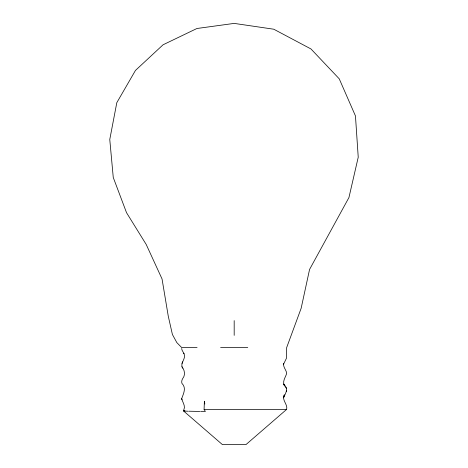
<?xml version="1.0" encoding="UTF-8"?>
<svg xmlns="http://www.w3.org/2000/svg" width="468" height="468" viewBox="0 0 468 468"><rect width="100%" height="100%" fill="white"/><g stroke="black" fill="none" stroke-linecap="round" stroke-linejoin="round"><path stroke-width="0.7" d="M200.62 411.401L205.388 411.46L204.083 409.377L204.387 401.205L204.809 404.036M181.707 348.449L182.005 350.07L183.936 353.556L183.795 353.182C186.609 358.125 180.765 361.998 181.97 366.754C184.696 370.165 185.615 375.043 182.631 378.659C181.841 380.086 181.438 381.783 181.941 383.38C186.656 388.025 183.397 393.67 181.707 398.631C182.561 402.457 185.837 405.943 183.731 410.108M183.415 410.857L222.405 444.6L245.957 444.6L286.662 409.377C287.861 404.019 281.49 400.198 284.292 394.828L283.585 397.812C285.696 392.634 289.019 388.879 283.544 384.023L284.638 386.094C281.923 381.677 285.392 377.565 286.662 373.54C286.527 369.995 282.941 367.409 283.684 363.654L283.462 364.396L286.428 358.307L286.662 347.589L301.152 308.277L309.564 269.451L348.941 197.56L358.231 157.242L355.458 115.935L339.241 78.829L310.963 48.953L273.768 29.215L234.181 23.4L196.917 28.501L163.051 44.793L135.457 70.434L116.807 102.673L109.769 139.493L113.262 177.489L126.53 212.694L146.221 244.489L162.045 278.963L168.269 316.198L172.411 334.497L176.816 342.582L181.707 347.589L197.075 347.589M286.387 391.476L286.662 390.265M181.953 363.396L182.684 361.858M220.603 347.589L247.765 347.589M204.083 409.377L286.662 409.377M181.97 366.754L182.731 368.181M285.708 386.972L286.387 388.534M181.707 398.631L181.929 399.812M234.181 320.609L234.181 335.363M185.035 411.039A50.994 0.801 -0.2 0 1 183.555 410.781M183.789 410.775A51.275 0.784 -0.6 0 1 184.591 410.693M199.777 411.413A50.702 0.684 0.1 0 1 188.768 411.202M187.966 411.214A50.842 0.784 -0.1 0 1 184.287 411.039"/></g></svg>
